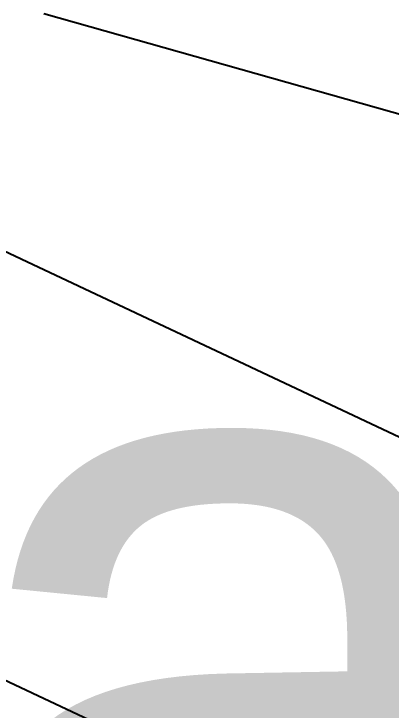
# Model space of a CAD drawing. Header units: metres. Extents: x -2743 to 126, y 13385 to 13916.
# Drawn here: x -1932.628 to -1932.045, y 13657.937 to 13659.013 of the extents above; entities that cross this region are included whole.
import ezdxf

# ---------------------------------------------------------------- set-up
doc = ezdxf.new("R2010")
doc.units = ezdxf.units.M
for name, color, linetype in [('output[1-12]_3_ДЖКХ-24_03233up$0$Кабель связи', 7, 'Continuous'), ('output[1-12]_3_ДЖКХ-24_03233up$0$Кабель электрический', 7, 'Continuous'), ('output[23]_3_ДЖКХ-25_01840up$0$Кабели', 7, 'Continuous')]:
    doc.layers.add(name, color=color, linetype=linetype)

msp = doc.modelspace()

# ---------------------------------------------------------------- linework, layer by layer
at = {"layer": 'output[1-12]_3_ДЖКХ-24_03233up$0$Кабель связи'}
msp.add_lwpolyline([(-1928.8356, 13657.9544), (-1932.582, 13659.0129)], dxfattribs=at)
at = {"layer": 'output[1-12]_3_ДЖКХ-24_03233up$0$Кабель электрический'}
for points in [[(-1929.8241, 13657.3182), (-1933.0522, 13658.8385)], [(-1930.4971, 13656.972), (-1933.8079, 13658.5312)]]:
    msp.add_lwpolyline(points, dxfattribs=at)

# ---------------------------------------------------------------- texts
at = {"layer": 'output[23]_3_ДЖКХ-25_01840up$0$Кабели'}
msp.add_text('2к.аб-та', height=1.2, dxfattribs=at).set_placement((-1934.7778, 13657.4343))

doc.saveas('drawing.dxf')
